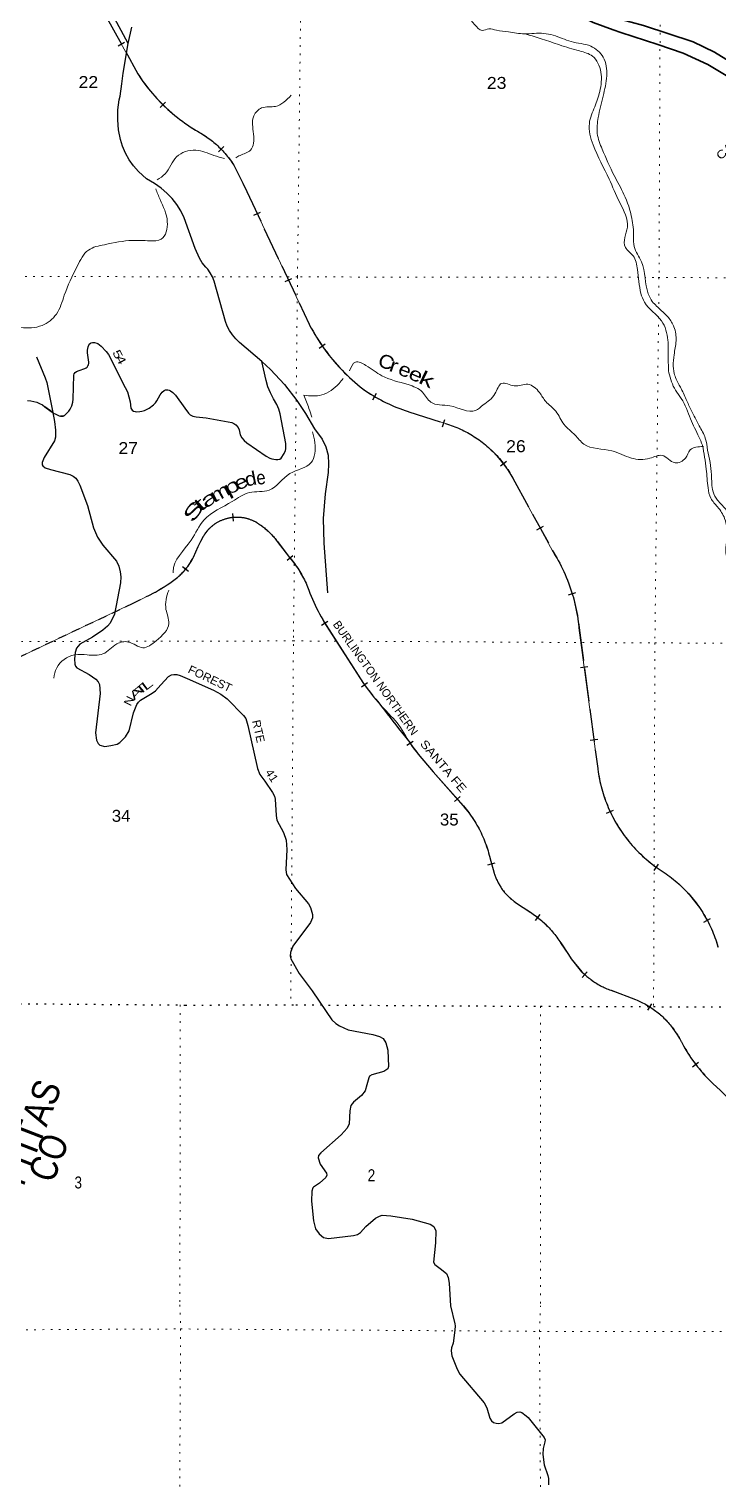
# Model space of a CAD drawing. Header units: feet. Extents: x -252966 to 4, y -183309 to 1368.
# Drawn here: x -82555 to -72478, y -94107 to -72889 of the extents above; entities that cross this region are included whole.
import ezdxf
from ezdxf.enums import TextEntityAlignment as Align

# ---------------------------------------------------------------- set-up
doc = ezdxf.new("R2010")
doc.units = ezdxf.units.FT
doc.header["$LTSCALE"] = 80
for name, pattern in [('DOTTED', [1.5, 0.3, -1.2]), ('LONG_DASHED', [7.5, 6, -1.5]), ('SHORT_DASHED', [2.7, 1.5, -1.2])]:
    doc.linetypes.add(name, pattern=pattern)
doc.layers.add('12', color=7, linetype='Continuous')
for name, color, linetype, lineweight in [('18', 7, 'Continuous', 35), ('29', 7, 'Continuous', 25), ('30', 7, 'Continuous', 35), ('34', 7, 'Continuous', 13), ('39', 7, 'Continuous', 13), ('41', 7, 'Continuous', 13), ('6', 7, 'DOTTED', 25), ('63', 7, 'Continuous', 25), ('7', 7, 'DOTTED', 13)]:
    doc.layers.add(name, color=color, linetype=linetype, lineweight=lineweight)

msp = doc.modelspace()

# ---------------------------------------------------------------- linework, layer by layer
at = {"layer": '18'}
for points in [[(-72255.93, -73637.01), (-72286.07, -73614.29), (-72626.51, -73409.64), (-72986.49, -73241.7), (-73357.68, -73113.57), (-73899.72, -72939.66), (-74011.81, -72902.61), (-74303.99, -72793.09), (-74583.12, -72653.64), (-74846.14, -72485.77), (-75079.17, -72301.04), (-75416.26, -72008.62), (-75436.85, -71987.61)], [(-72145.37, -73480.45), (-72236.07, -73409.81), (-72528.59, -73227.64), (-72838.55, -73077.06), (-73566.25, -72836.97), (-73748.51, -72789.76), (-73970.29, -72728.37), (-74324.55, -72597.34), (-74663.17, -72429.99), (-74982.44, -72228.17), (-75278.87, -71994.08), (-75310.18, -71966.43)]]:
    msp.add_lwpolyline(points, dxfattribs=at)
at = {"layer": '29'}
msp.add_line((-82206.97, -78495.89), (-82321.94, -78412.44), dxfattribs=at)
for points in [[(-81105.48, -73099.98), (-81539.72, -72291.54)], [(-81105.48, -73099.98), (-81051.58, -72863.19)], [(-79151.72, -77752.52), (-79477, -77471.43), (-79530.64, -77419.22), (-79578.53, -77361.69), (-79620.14, -77299.47), (-79655.02, -77233.24), (-79682.79, -77163.73), (-79847.3, -76573.62), (-79872.11, -76512.78), (-79903.15, -76454.87), (-79940.06, -76400.53), (-79967.43, -76368.76), (-80020.45, -76308.71), (-80059.82, -76238.94), (-80124.13, -76098.28), (-80286.77, -75648.7), (-80334.66, -75548.87), (-80392.72, -75454.6), (-80460.31, -75366.92), (-80536.7, -75286.78), (-80621.05, -75215.07), (-80721.72, -75146.97), (-80835.38, -75079.16), (-80954.6, -74973.17), (-81027.15, -74890.3), (-81090.64, -74800.31), (-81144.37, -74704.18), (-81187.76, -74602.95), (-81218.11, -74506.38), (-81245.25, -74361.82), (-81257.13, -74215.22), (-81253.62, -74068.18), (-81234.76, -73922.32), (-81223.14, -73870.73), (-81195.03, -73690.85), (-81177.21, -73532.41), (-81105.48, -73099.98)], [(-82196.26, -78504.18), (-82162.94, -78523.24), (-82113.53, -78543.33), (-82093.49, -78549.82), (-82069.9, -78551.59), (-82055.28, -78548.67), (-82035.31, -78538.81), (-82015.28, -78522.86), (-81971.53, -78475.89), (-81951.51, -78447.94), (-81927.22, -78397.92), (-81913.86, -78343.95), (-81909.54, -78299.84), (-81898.39, -77952.07), (-81894.13, -77929.79), (-81880.32, -77909.64), (-81860.36, -77897.32), (-81821.89, -77883.87), (-81736.71, -77853.87), (-81716.67, -77841.75), (-81705.68, -77831.93), (-81693.51, -77815.99), (-81684.93, -77797.86), (-81680.3, -77778.34), (-81679.83, -77758.29), (-81698.3, -77622.06), (-81699.97, -77586.79), (-81690.86, -77537.36), (-81681.32, -77510.49), (-81673.6, -77498.55), (-81657.8, -77484.29), (-81645.15, -77477.82), (-81624.87, -77473.4), (-81596.04, -77474.64), (-81564.61, -77482.36), (-81549.67, -77488.64), (-81522.17, -77505.7), (-81498.81, -77528.1), (-81427.4, -77602.07), (-81393.15, -77649.7), (-81146.1, -78128.71), (-81115.65, -78196.65), (-81092.47, -78267.4), (-81076.81, -78340.19), (-81063.87, -78432.18), (-81056.47, -78448.55), (-81046.49, -78461.17), (-81027.16, -78475.56), (-81004.34, -78483.27), (-80988.27, -78484.3), (-80935.78, -78482.45), (-80905.58, -78476.49), (-80867.79, -78465.31), (-80796.75, -78431.44), (-80734.31, -78383.53), (-80707.18, -78354.96), (-80683.19, -78323.7), (-80637.31, -78238.94), (-80606.71, -78198.15), (-80579.9, -78177.12), (-80557.25, -78166.06), (-80525.43, -78164.14), (-80505.47, -78170.33), (-80485.43, -78181.41), (-80453.51, -78203.02), (-80413.22, -78242.87), (-80274.47, -78433.69), (-80221.15, -78507.85), (-80198.29, -78529.62), (-80156.8, -78552.24), (-80110.35, -78560.93), (-79965.12, -78576.44), (-79590.55, -78640.99), (-79558.6, -78655.28), (-79530.31, -78675.9), (-79497.41, -78716.67), (-79483.23, -78748.67), (-79464.46, -78821.64), (-79441.36, -78867.44), (-79409.24, -78907.43), (-79369.5, -78939.88), (-79086.62, -79137.34), (-79032.84, -79165.1), (-79004.07, -79174.62), (-78944.34, -79184.41), (-78914.71, -79184.79), (-78887.85, -79177.52), (-78864.55, -79162.3), (-78823.84, -79098.33), (-78805.54, -79051.11), (-78800.19, -79026.32), (-78797.46, -79001.11), (-78799.95, -78950.53), (-78880.19, -78513.87), (-78901.75, -78445.71), (-78930.32, -78380.18), (-78978.48, -78297.45), (-79023.93, -78211.26), (-79060.13, -78120.79), (-79086.67, -78027.03), (-79151.72, -77752.52)], [(-82444.92, -77680.26), (-82316.42, -77989.2), (-82293.19, -78056.53), (-82206.97, -78495.89)], [(-79151.72, -77752.52), (-79023.63, -77869.48), (-78818.66, -78086.3), (-78637.48, -78323.37), (-78512.87, -78513.11), (-78381.46, -78736.15), (-78269.14, -78886.26), (-78211.94, -78998.36), (-78179.3, -79119.9), (-78172.64, -79245.58), (-78181.33, -79372.55), (-78223.05, -79686.99), (-78251.97, -80047.25), (-78243.07, -80408.56), (-78191.14, -81134.11)], [(-82575.95, -78322.09), (-82530.44, -78325.74), (-82485.55, -78334.12), (-82441.79, -78347.15), (-82399.63, -78364.68), (-82359.53, -78386.52), (-82321.94, -78412.44), (-82196.26, -78504.18)], [(-82206.97, -78495.89), (-82181.45, -78625.95), (-82165.13, -78753.81), (-82165.13, -78855.57), (-82181.32, -78909.83), (-82333.71, -79154.83), (-82360.99, -79228.71), (-82362.88, -79262.64), (-82352.82, -79276.92), (-82319.56, -79304.09), (-82242.26, -79330.1), (-81957.29, -79404), (-81908.06, -79426.59), (-81869.45, -79458.63), (-81842.14, -79498.2), (-81809.91, -79558.87), (-81699.51, -79857.94), (-81612.95, -80183.18), (-81553.99, -80319.87), (-81476.85, -80436.09), (-81274.78, -80672.52), (-81239.48, -80742), (-81220.65, -80828.69), (-81213.12, -80900.3), (-81216.35, -80985.97), (-81303.04, -81444.4), (-81369.44, -81574.97), (-81407.1, -81620.2), (-81475.53, -81679.55), (-81625.68, -81782.11)], [(-82035.31, -78538.81), (-82055.28, -78548.67), (-82062.52, -78550.51), (-82069.9, -78551.59), (-82073.53, -78551.73), (-82093.49, -78549.82)], [(-81625.68, -81782.11), (-81810.13, -81884.04), (-81860.12, -81942.23), (-81877.93, -82004.65), (-81891.01, -82096.39), (-81885.46, -82178.03), (-81874.16, -82208.18), (-81853.95, -82230.06), (-81676.95, -82328.74), (-81576.6, -82396.63), (-81544.59, -82434.32), (-81525.63, -82475.58), (-81512.62, -82607.43), (-81582.42, -83181.7), (-81567.19, -83286.13), (-81544.59, -83338.9), (-81516.97, -83363.15), (-81446.65, -83380.36), (-81358.7, -83368), (-81265.86, -83346.44), (-81226.32, -83323.83), (-81190.53, -83289.9), (-81141.56, -83237.14), (-81091.93, -83152.16), (-81025.8, -82889.79), (-80975.83, -82766), (-80954.02, -82734.61), (-80923.03, -82705.12), (-80753.56, -82601.94), (-80705.23, -82565.14), (-80628.3, -82479.08), (-80512.54, -82358.94), (-80470.4, -82332.78), (-80437.23, -82325.79), (-80394.45, -82327.54), (-80343.04, -82340.09), (-80240.44, -82384.31), (-79856.6, -82555.46), (-79749.81, -82615.24), (-79657.33, -82685.96), (-79417.16, -82928.12), (-79384.45, -82973.3), (-79351.96, -83075.59), (-79213.07, -83704.51), (-79180.37, -83788.05), (-79105.53, -83885.46), (-78994.61, -84051.26), (-78964.48, -84107.8), (-78953.3, -84152.25), (-78940, -84390.48), (-78928.98, -84457.94), (-78833.48, -84639.17), (-78793.1, -84748.55), (-78785.54, -84888.72), (-78798.76, -85185.76), (-78786.81, -85252.58), (-78659.07, -85459.57), (-78469.18, -85679.51), (-78438.68, -85735.85), (-78407.03, -85837.81), (-78407.03, -85886.81), (-78437.03, -85955.75), (-78696.82, -86301.49), (-78729.08, -86391.87), (-78736.61, -86444.64), (-78727.48, -86485.63), (-78601.69, -86700.63), (-78415.51, -86955.17), (-78210.46, -87255.87)], [(-78210.46, -87255.87), (-78127.92, -87376.91), (-78068.05, -87432.13), (-78015.31, -87466.06), (-77886.48, -87523.1), (-77525.66, -87594.2), (-77427.72, -87620.59), (-77376.78, -87649.36), (-77333.56, -87714.82), (-77307.4, -87820.78), (-77297.59, -88060.61), (-77309.08, -88095.5), (-77365.14, -88133.07), (-77538.84, -88182.19), (-77572.74, -88201.03), (-77584.78, -88224.62), (-77612.05, -88326.78), (-77640.54, -88415.87), (-77692.98, -88485.3), (-77808.42, -88582.09), (-77847.7, -88630.71), (-77861.54, -88710.42), (-77872.13, -88900.42), (-77902.32, -88962.38), (-77991.1, -89061.21), (-78286.52, -89320.45), (-78320.42, -89361.91), (-78327.08, -89395.51), (-78294.35, -89487.23), (-78203.65, -89618.21), (-78199.89, -89648.36), (-78212.76, -89682.56), (-78308.27, -89767.21), (-78395.75, -89825.5), (-78401.4, -89836.81), (-78419.57, -89881.97), (-78424.47, -90029.95), (-78396.26, -90319.62), (-78363.74, -90432.33), (-78312.73, -90506.94), (-78246.97, -90560.48), (-78176.03, -90573.92), (-77807.79, -90533.27), (-77749.78, -90515.25), (-77708.35, -90488.86), (-77630.52, -90402.04), (-77485.23, -90279.04), (-77429.62, -90247.64), (-77388.19, -90236.33), (-77263.17, -90243.44), (-76948.34, -90293.14), (-76687.4, -90367.22), (-76632.99, -90402.17), (-76606.57, -90462.6), (-76609.25, -90638.54), (-76640.52, -90922.31), (-76616.9, -90954.47), (-76542.34, -91013.9), (-76449.66, -91087.2), (-76422.06, -91144.68), (-76408.53, -91228.84), (-76388.27, -91558.21)], [(-76388.27, -91558.21), (-76326.42, -91822.71), (-76322.66, -91852.75), (-76324.46, -91918.25), (-76353.39, -92108.38), (-76375.2, -92175.69), (-76378.95, -92217), (-76368.26, -92290.56), (-76303.9, -92461.08), (-76288.89, -92494.88), (-76251.24, -92561.36), (-75898.61, -92979.29), (-75858.6, -93049.49), (-75816.06, -93200.84), (-75789.33, -93244), (-75761.65, -93266.56), (-75724.12, -93277.82), (-75682.84, -93281.58), (-75639.12, -93270.61), (-75460.13, -93139.12), (-75412.65, -93116.35), (-75375.12, -93112.6), (-75348.85, -93120.11), (-75283.88, -93169.84), (-75255.04, -93195.21), (-75022.37, -93484.36), (-75007.36, -93521.91), (-75011.01, -93549.37), (-75033.63, -93645.83), (-75037.91, -93733.5), (-75018.57, -93885.78), (-74964.21, -94041.99), (-74957.34, -94084.27), (-74957.77, -94178.39)]]:
    msp.add_lwpolyline(points, dxfattribs=at)
at = {"layer": '34'}
for p, q in [((-79369.82, -75265.97), (-78458.07, -77205.88)), ((-75480.37, -79456.45), (-74867.2, -80571.72)), ((-78923.01, -80384.04), (-78743.49, -80617.79)), ((-89345.22, -85209.79), (-81032.08, -81286.7)), ((-78209.37, -81609.01), (-77661.05, -82461.8)), ((-74511.31, -81646.03), (-74237.06, -83701.87)), ((-74779.13, -86253.5), (-74665.7, -86423.93)), ((-74042.98, -86947.07), (-73682.77, -87082.49))]:
    msp.add_line(p, q, dxfattribs=at)
at = {"layer": '34', "lineweight": 25}
for p, q in [((-79562.27, -80084.75), (-79572.22, -79974.59)), ((-78779.47, -80658.13), (-78694.83, -80586.92)), ((-80222.93, -80822.24), (-80307.53, -80750.99)), ((-78276.72, -81606.77), (-78182.38, -81549.02)), ((-77691.84, -82510.45), (-77602.34, -82445.46)), ((-77028.39, -83362.51), (-76936.26, -83301.3)), ((-76330.68, -84185.88), (-76247.76, -84112.67)), ((-75843.32, -85113.19), (-75736.87, -85083.15)), ((-75148.83, -85924.23), (-75080.15, -85837.53)), ((-74466.04, -86757.83), (-74391.5, -86676.1)), ((-73502.92, -87235.67), (-73443.06, -87142.65)), ((-72849.23, -88063.46), (-72760.71, -87997.13))]:
    msp.add_line(p, q, dxfattribs=at)
at = {"layer": '34'}
for points in [[(-81436.71, -72690.55), (-80964.09, -73544.04), (-80962.97, -73545.85)], [(-77010.6, -78483.47), (-76998.34, -78488), (-76463.54, -78658.96)], [(-76862.42, -83491.2), (-76642.11, -83752.32), (-76203.2, -84249.43)], [(-75817.01, -84999.37), (-75816.39, -85002.01), (-75751.35, -85232.53)], [(-75445.96, -85655.73), (-75382.43, -85700.32), (-75223.02, -85806.06)], [(-74665.7, -86423.93), (-74625.06, -86484.99), (-74471.74, -86675.11)], [(-72555.16, -88308.35), (-72443.4, -88410.26), (-72208.22, -88644.61)]]:
    msp.add_lwpolyline(points, dxfattribs=at)
at = {"layer": '34', "lineweight": 25}
for points in [[(-80813.07, -81176.21), (-80708.54, -81124.06), (-80704.29, -81121.77), (-80661.7, -81096.9), (-80619.7, -81071.39), (-80577.7, -81045.25), (-80536.45, -81018.21), (-80495.81, -80990.53), (-80455.29, -80961.96), (-80415.64, -80932.88), (-80398.74, -80920.3), (-80396.58, -80918.51), (-80383.56, -80907.66), (-80370.76, -80896.58), (-80358.13, -80885.19), (-80345.75, -80873.68), (-80333.46, -80861.9), (-80321.52, -80849.94), (-80309.65, -80837.72), (-80298.13, -80825.32), (-80286.74, -80812.74), (-80275.6, -80800.03), (-80264.63, -80787.01), (-80254.02, -80773.81), (-80243.56, -80760.51), (-80233.28, -80746.92), (-80223.3, -80733.27), (-80213.54, -80719.41), (-80204.07, -80705.28), (-80194.82, -80691.14), (-80185.79, -80676.78), (-80177.05, -80662.16), (-80168.54, -80647.53), (-80160.28, -80632.77), (-80152.35, -80617.79), (-80150.55, -80613.17), (-80115.31, -80534.73), (-80079.42, -80457.18), (-80042.23, -80380.32), (-80003.06, -80303.9), (-80000, -80298.76), (-79994.75, -80290.32), (-79989.44, -80282), (-79983.97, -80273.77), (-79978.3, -80265.62), (-79972.53, -80257.55), (-79966.61, -80249.64), (-79960.55, -80241.84), (-79954.37, -80234.05), (-79948.03, -80226.44), (-79941.59, -80218.98), (-79935.02, -80211.54), (-79928.3, -80204.26), (-79921.47, -80197.15), (-79914.47, -80190.07), (-79907.4, -80183.19), (-79900.23, -80176.38), (-79892.88, -80169.69), (-79885.45, -80163.2), (-79877.89, -80156.8), (-79870.27, -80150.52), (-79862.45, -80144.37), (-79854.61, -80138.37), (-79846.59, -80132.5), (-79838.54, -80126.8), (-79830.36, -80121.19), (-79822.09, -80115.78), (-79813.73, -80110.5), (-79805.29, -80105.34), (-79796.71, -80100.36), (-79788.07, -80095.49), (-79779.35, -80090.8), (-79770.57, -80086.23), (-79761.68, -80081.88), (-79752.73, -80077.66), (-79743.74, -80073.58), (-79734.65, -80069.65), (-79725.49, -80065.9), (-79716.22, -80062.31), (-79706.97, -80058.84), (-79697.6, -80055.59), (-79688.2, -80052.5), (-79678.75, -80049.52), (-79669.29, -80046.75), (-79659.69, -80044.15), (-79650.1, -80041.68), (-79640.47, -80039.45), (-79630.83, -80037.29), (-79621.07, -80035.36)], [(-79621.07, -80035.36), (-79611.36, -80033.6), (-79601.62, -80032), (-79591.78, -80030.54), (-79581.97, -80029.33), (-79572.16, -80028.21), (-79562.3, -80027.32), (-79552.38, -80026.54), (-79542.55, -80025.99), (-79532.64, -80025.62), (-79522.75, -80025.37), (-79512.83, -80025.28), (-79502.95, -80025.45), (-79493.01, -80025.73), (-79483.12, -80026.18), (-79473.24, -80026.83), (-79463.41, -80027.65), (-79453.56, -80028.63), (-79443.72, -80029.74), (-79433.92, -80031.1), (-79424.14, -80032.59), (-79414.36, -80034.27), (-79404.6, -80036.09), (-79394.93, -80038.12), (-79385.28, -80040.27), (-79375.67, -80042.61), (-79366.08, -80045.14), (-79356.58, -80047.81), (-79347.05, -80050.64), (-79337.66, -80053.66), (-79328.23, -80056.84), (-79318.94, -80060.19), (-79309.68, -80063.68), (-79300.5, -80067.31), (-79291.33, -80071.13), (-79282.29, -80075.15), (-79273.32, -80079.26), (-79264.35, -80083.57), (-79255.53, -80087.99), (-79246.75, -80092.58), (-79238.07, -80097.39), (-79229.49, -80102.25), (-79220.97, -80107.29), (-79212.53, -80112.54), (-79204.2, -80117.86), (-79195.98, -80123.33), (-79187.85, -80128.99), (-79187.1, -80129.48), (-79171.92, -80139.84), (-79156.77, -80150.49), (-79141.98, -80161.4), (-79127.22, -80172.61), (-79112.81, -80184.05), (-79098.5, -80195.71), (-79084.46, -80207.56), (-79070.53, -80219.77), (-79056.96, -80232.22), (-79043.55, -80244.8), (-79030.27, -80257.73), (-79017.32, -80270.78), (-79004.55, -80284.09), (-78992.07, -80297.74), (-78979.82, -80311.43), (-78967.75, -80325.39), (-78955.97, -80339.68), (-78944.42, -80354.01), (-78933.13, -80368.54), (-78922.13, -80383.38), (-78742.63, -80617.11), (-78724.58, -80638.57), (-78707.1, -80660.34), (-78689.99, -80682.43), (-78673.02, -80704.84), (-78656.64, -80727.55), (-78640.74, -80750.44), (-78624.97, -80773.68), (-78609.79, -80797.21), (-78595.09, -80820.91), (-78580.65, -80845.06), (-78566.78, -80869.27), (-78553.16, -80893.7), (-78540.02, -80918.54), (-78527.46, -80943.45), (-78515.26, -80968.66), (-78503.42, -80993.96), (-78492.07, -81019.68), (-78481.16, -81045.37), (-78470.74, -81071.46), (-78462.01, -81094.23), (-78445.21, -81139.03), (-78427.49, -81183.17), (-78408.99, -81227.02), (-78389.89, -81270.95), (-78369.87, -81314.24), (-78349.16, -81357), (-78327.85, -81399.82), (-78305.61, -81442), (-78282.69, -81483.65), (-78258.91, -81525.27), (-78234.54, -81566.1), (-78209.66, -81606.74)], [(-78209.7, -81606.67), (-78208.46, -81608.39), (-77660.14, -82461.18), (-77646.17, -82480.41)], [(-76981.2, -83330.15), (-76977.92, -83335.09), (-76959.78, -83361.76), (-76941.1, -83388.21), (-76921.73, -83414.32), (-76902.18, -83440.07), (-76882.23, -83465.46), (-76861.57, -83490.5), (-76641.27, -83751.61), (-76202.36, -84248.72), (-76182.48, -84272.16), (-76162.5, -84296.7), (-76142.83, -84321.5), (-76123.81, -84346.66), (-76105.1, -84372.06), (-76086.88, -84397.79), (-76069.1, -84423.98), (-76051.85, -84450.31), (-76034.87, -84477.08), (-76018.58, -84504.01), (-76002.57, -84531.39), (-75987.25, -84558.94), (-75972.24, -84586.74), (-75957.76, -84614.68), (-75943.72, -84643.1), (-75930.4, -84671.7), (-75917.41, -84700.37), (-75904.86, -84729.53), (-75892.89, -84758.64), (-75881.41, -84788.06), (-75870.58, -84817.81), (-75860.14, -84847.49), (-75850.2, -84877.47), (-75840.9, -84907.8), (-75832.01, -84938.03), (-75823.64, -84968.4), (-75815.94, -84999.12), (-75815.32, -85001.74), (-75750.29, -85232.23), (-75749.27, -85235.61), (-75745.07, -85248.87), (-75740.7, -85262.03), (-75736.12, -85275.15), (-75731.23, -85288.11), (-75726.15, -85301.1), (-75720.88, -85313.93), (-75715.34, -85326.66), (-75709.59, -85339.23), (-75703.62, -85351.78), (-75697.5, -85364.23), (-75691.06, -85376.52), (-75684.47, -85388.72), (-75677.61, -85400.82), (-75670.6, -85412.83), (-75663.33, -85424.63), (-75655.91, -85436.35), (-75648.29, -85447.91), (-75640.4, -85459.37), (-75632.37, -85470.64), (-75624.13, -85481.86), (-75615.7, -85492.84), (-75607.05, -85503.76), (-75598.21, -85514.43), (-75589.22, -85525.02), (-75580.1, -85535.4), (-75570.7, -85545.68), (-75561.12, -85555.71), (-75551.45, -85565.61)], [(-75551.45, -85565.61), (-75541.51, -85575.4), (-75531.5, -85584.94), (-75521.29, -85594.34), (-75510.83, -85603.52), (-75500.35, -85612.53), (-75489.66, -85621.39), (-75478.73, -85630.04), (-75467.76, -85638.51), (-75456.67, -85646.78), (-75445.32, -85654.84), (-75381.8, -85699.42), (-75222.41, -85805.15), (-75200.98, -85819.11), (-75180, -85833.49), (-75159.24, -85848.24), (-75138.52, -85863.31), (-75118.24, -85878.81), (-75098.32, -85894.59), (-75078.44, -85910.69), (-75058.99, -85927.2), (-75039.9, -85944.01), (-75020.94, -85961.26), (-75002.45, -85978.72), (-74984.12, -85996.43), (-74966.11, -86014.64), (-74948.57, -86033.04), (-74931.29, -86051.83), (-74914.28, -86070.77), (-74897.59, -86090.21), (-74881.29, -86109.74), (-74865.32, -86129.76), (-74849.75, -86149.86), (-74834.42, -86170.33), (-74819.57, -86191.02), (-74805.08, -86212), (-74790.88, -86233.13), (-74778.2, -86252.9), (-74664.78, -86423.33), (-74624.17, -86484.34), (-74470.92, -86674.38), (-74456.5, -86688.63), (-74441.8, -86702.51), (-74426.84, -86716.15), (-74411.64, -86729.71), (-74396.2, -86742.84), (-74380.59, -86755.66), (-74364.74, -86768.39), (-74348.63, -86780.72), (-74332.37, -86792.7), (-74315.77, -86804.53), (-74299.1, -86815.95), (-74282.25, -86827.2), (-74265.09, -86838.13), (-74247.84, -86848.64), (-74230.33, -86858.91), (-74212.76, -86868.93), (-74194.85, -86878.62), (-74176.95, -86887.98), (-74158.7, -86897.03), (-74140.47, -86905.73), (-74121.99, -86914.19), (-74103.42, -86922.24), (-74084.68, -86929.96), (-74065.87, -86937.44), (-74046.82, -86944.5), (-74042.59, -86946.04), (-73682.36, -87081.47), (-73661.4, -87090.15), (-73640.77, -87099.25), (-73620.29, -87108.72), (-73599.78, -87118.47), (-73579.58, -87128.65), (-73559.67, -87139.14), (-73539.71, -87149.92), (-73520.08, -87161.14), (-73500.71, -87172.66), (-73481.38, -87184.6), (-73462.42, -87196.79), (-73443.57, -87209.23), (-73424.91, -87222.16), (-73406.63, -87235.33), (-73388.51, -87248.87), (-73370.61, -87262.6), (-73352.89, -87276.8), (-73335.52, -87291.15), (-73318.34, -87305.99), (-73301.5, -87320.96), (-73284.8, -87336.29), (-73268.49, -87351.9), (-73252.45, -87367.8), (-73236.62, -87383.89), (-73221.12, -87400.43), (-73205.83, -87417.14), (-73190.92, -87434.12), (-73176.23, -87451.3), (-73161.98, -87468.86), (-73147.95, -87486.6), (-73134.26, -87504.49), (-73120.82, -87522.69), (-73107.78, -87541.16)], [(-73107.78, -87541.16), (-73095, -87559.92), (-73082.52, -87578.72), (-73070.46, -87597.9), (-73058.75, -87617.22), (-73047.25, -87636.73), (-73036.21, -87656.34), (-73025.49, -87676.37), (-73015.05, -87696.43), (-73012.33, -87701.91), (-73001.97, -87721.5), (-72982.11, -87757.38), (-72961.58, -87793.24), (-72940.41, -87828.41), (-72918.73, -87863.41), (-72896.58, -87897.89), (-72873.59, -87932.18), (-72849.95, -87965.81), (-72825.98, -87999.08), (-72801.18, -88032.17), (-72776.07, -88064.58), (-72750.31, -88096.65), (-72723.72, -88128.19), (-72696.97, -88159.23), (-72669.56, -88189.92), (-72641.34, -88220.1), (-72612.96, -88249.77), (-72584.08, -88278.92), (-72554.4, -88307.55), (-72442.64, -88409.47)]]:
    msp.add_lwpolyline(points, dxfattribs=at)
at = {"layer": '34', "linetype": 'SHORT_DASHED', "lineweight": 25}
msp.add_lwpolyline([(-89601.43, -85357.1), (-89579.51, -85341.64), (-89557.11, -85326.46), (-89534.66, -85311.77), (-89511.87, -85297.44), (-89488.69, -85283.61), (-89465.52, -85270.11), (-89442.02, -85256.98), (-89418.12, -85244.34), (-89394.23, -85232.04), (-89370.15, -85220.17), (-89345.68, -85208.8), (-81032.56, -81285.72), (-80813.07, -81176.21)], dxfattribs=at)
at = {"layer": '34'}
for centre, radius, start, end in [((-78754.61, -72124.47), 2626.24, 212.76666, 239.63459), ((-80789.66, -75670.66), 1462.68, 32.65431, 61.07473), ((-94554.08, -82465.3), 16804.53, 25.36711, 26.82702), ((-75867.58, -75857.65), 2920.34, 207.49486, 231.79148), ((-76243.81, -76117.59), 2487.03, 234.89957, 252.04222), ((-76932.9, -80242.38), 1651.52, 28.41697, 73.48914), ((-79514.76, -80592.54), 566.13, 54.80613, 149.40907), ((-79774.67, -81007.88), 1055.7, 36.22306, 56.27079), ((-75650.62, -82566.42), 4904.28, 152.53367, 156.59423), ((-81013.7, -80167.82), 972.89, 309.25588, 332.42146), ((-79964.17, -81656.63), 1602.89, 20.52541, 40.39886), ((-77079.15, -81900.58), 2580.43, 5.66132, 30.99598), ((-82103.4, -78665.83), 2827.48, 299.57081, 307.0942), ((-61704.31, -119620.34), 42930.54, 116.27387, 116.75718), ((-75897.88, -80149.36), 2733.78, 200.22877, 212.2714), ((-74443.3, -80153), 3960.36, 215.66021, 223.99681), ((-78116.92, -83785.87), 1207.39, 30.13409, 46.92359), ((-75436.93, -82302.1), 1856.33, 208.21449, 219.83374), ((-72166.49, -83451.72), 2085.63, 186.8886, 237.24216), ((-77573.49, -85429.48), 1808.38, 13.7594, 40.73402), ((-74988.58, -85003.88), 796.3, 196.68626, 234.94376), ((-74357.55, -86844.7), 1953.32, 15.78503, 57.04566), ((-76013.65, -87034.32), 1460.73, 32.31298, 57.23062), ((-73649.53, -85852.81), 1162.84, 225.00301, 250.22355), ((-74171.07, -88281.25), 1294.39, 26.56346, 67.83716), ((-70927.74, -86601.69), 2358.22, 207.82418, 226.36152)]:
    msp.add_arc(centre, radius, start, end, dxfattribs=at)
at = {"layer": '34', "lineweight": 25}
msp.add_arc((59973.68, 24863.96), 174534.08, 217.95325, 218.30836, dxfattribs=at)
at = {"layer": '39'}
msp.add_line((-73135.79, -77817.18), (-73120.35, -77925.38), dxfattribs=at)
for points in [[(-78081.95, -70066.31), (-77907.34, -70375.34), (-77770.71, -70657.1), (-77746.58, -70826.19), (-77728.49, -70973.15), (-77591.89, -71055.6), (-77288.57, -71089.64), (-77119.84, -71141.87), (-76999.3, -71276.68), (-76754.19, -71677.16), (-76537.21, -72023.29), (-76314.21, -72337.21), (-76131.37, -72707.53), (-76036.95, -72824.24), (-75926.46, -72908.72), (-75830.05, -72884.5), (-75717.56, -72906.58), (-75542.81, -72928.61), (-75309.8, -72960.68), (-75165.18, -72952.53), (-74887.98, -72978.53), (-74624.83, -73072.98), (-74339.59, -73139.24), (-74156.79, -73300.18), (-74104.52, -73571.93), (-74158.72, -73869.92), (-74228.98, -74182.01), (-74243.01, -74415.56), (-74170.67, -74647.03), (-73995.86, -75031.44), (-73853.21, -75307.16), (-73736.66, -75659.4), (-73712.52, -75915.06), (-73704.47, -76070.08), (-73597.98, -76291.46), (-73497.49, -76760.48), (-73440.57, -76874.9)], [(-75285.49, -72965.25), (-75048.66, -73035), (-74795.56, -73121.41), (-74502.29, -73209.81), (-74313.46, -73286.19), (-74190.9, -73517.63), (-74206.93, -73801.5), (-74281.23, -74025.02), (-74359.53, -74268.66), (-74305.26, -74580.68), (-74070.18, -75083.83), (-73915.46, -75423.97), (-73802.93, -75788.29), (-73841.08, -75937.29), (-73831.01, -76082.23), (-73718.51, -76204.97), (-73656.22, -76406.25), (-73603.95, -76754.5), (-73553.71, -76883.32), (-73302.59, -77156.96), (-73210.16, -77438.75), (-73206.11, -77686.37), (-73199.02, -77914.12)], [(-78720.38, -73856.69), (-78947.34, -74019.9), (-79152.22, -74042.18), (-79266.69, -74157), (-79270.68, -74424.76), (-79316.84, -74660.34), (-79467.48, -74736.93), (-79531.7, -74772.52)], [(-79693.71, -74784.15), (-79851.14, -74737.17), (-80116.29, -74660.84), (-80395.48, -74757.65), (-80564.17, -75005.38), (-80680.36, -75096.06)], [(-80700.56, -75224.06), (-80638.44, -75379.88), (-80531.94, -75707.97), (-80620.29, -75959.68), (-80789.01, -75985.95), (-81042.1, -75980.07), (-81451.86, -76042.74), (-81684.85, -76121.4), (-81849.53, -76357.05), (-82038.29, -76781.96), (-82154.76, -77057.84), (-82363.63, -77223.06), (-82676.98, -77255.47), (-83094.79, -77205.4), (-83424.2, -77263.99), (-83940.42, -77322.7), (-84243.72, -77336.98), (-84434.55, -77264.63), (-84782.02, -77498.38), (-85049.16, -77583.1), (-85376.56, -77692.02), (-85804.39, -77790.94), (-86133.8, -77855.57), (-86593.75, -78055.16), (-86961.35, -77956.75), (-87242.57, -77874.38), (-87475.58, -77886.61), (-87718.61, -78013.59), (-88015.88, -78054.05), (-88510.01, -78052.34), (-88931.84, -77984.16), (-89138.74, -77954.09)], [(-73440.57, -76874.9), (-73308.64, -77003.96), (-73202.17, -77108.58), (-73121.8, -77245.42), (-73091.65, -77448.74), (-73119.74, -77652.09), (-73135.79, -77817.18)], [(-72689.71, -78994.63), (-72884.54, -79043.07), (-72954.83, -79163.91), (-73105.47, -79232.45), (-73296.31, -79123.86), (-73473.06, -79166.25), (-73744.23, -79162.39), (-74029.47, -79057.88), (-74441.26, -78957.48), (-74567.83, -78826.7), (-74728.54, -78671.79), (-74851.09, -78476.58), (-74997.74, -78335.75), (-75088.15, -78204.95), (-75260.91, -78084.27), (-75457.76, -78106.54), (-75640.55, -78070.41), (-75740.96, -78223.48), (-75911.67, -78386.66), (-76024.15, -78465.24), (-76397.77, -78399.04), (-76676.98, -78344.86), (-76799.53, -78199.99), (-77010.45, -78089.39), (-77394.12, -77958.78), (-77627.14, -77807.93), (-77779.81, -77759.71), (-77868.17, -77885.75)], [(-77959.88, -77997.76), (-78020.81, -78071.91), (-78273.87, -78239.17), (-78535, -78245.37)], [(-73199.02, -77914.12), (-73099.26, -78170.32), (-73015.2, -78292.23), (-72878.58, -78590.09), (-72758.02, -78853.75), (-72703.77, -78972.49)], [(-73120.35, -77925.38), (-73089.32, -78006.76), (-73028.1, -78124.66), (-72941.95, -78306.04), (-72871.66, -78460.22), (-72751.49, -78691.48), (-72663.07, -78872.86), (-72629.06, -79047.45)], [(-78535, -78245.37), (-78459.71, -78437.68), (-78417.6, -78566.64)], [(-78407.07, -78777.19), (-78374.21, -78939.83), (-78428.41, -79229.76), (-78737.72, -79389), (-79043, -79632.79), (-79330.24, -79667.2), (-79581.3, -79796.2), (-79995.36, -80068.08), (-80183.82, -80364.31), (-80448.03, -80826.04), (-80448.03, -80841.83)], [(-72703.77, -78972.49), (-72649.49, -79324.77), (-72623.34, -79598.55), (-72583.15, -79751.53), (-72484.71, -79876.29), (-72380.24, -80047.35), (-72348.06, -80315.08), (-72346.01, -80613.04), (-72183.29, -80798.15), (-71775.5, -81021.36), (-71689.13, -81023.32), (-71521.48, -81071.02), (-71371.84, -81338.56), (-71325.49, -81584.77), (-71258.47, -81796.55), (-71198.9, -81920.9), (-71018.11, -81959.04), (-70897.58, -82077.74), (-70841.3, -82327.34), (-70768.96, -82578.95), (-70722.73, -82788.29)], [(-72629.06, -79047.45), (-72572.38, -79405.68), (-72549.71, -79655.08), (-72486.22, -79777.52), (-72366.19, -79906.41), (-72277.79, -80071.44), (-72291.82, -80278.81), (-72313.88, -80548.59), (-72217.54, -80767.2)], [(-80510.13, -81094.94), (-80511.14, -81097.32), (-80551.27, -81375.17), (-80509.07, -81580.49), (-80693.83, -81834.27), (-80888.65, -81937.07), (-81101.58, -81852.65), (-81270.31, -81880.94), (-81475.17, -82028.03), (-81702.15, -82040.25), (-81888.95, -82040.37), (-82150.05, -82231.79), (-82192.21, -82380.8)]]:
    msp.add_spline(points, degree=3, dxfattribs=at)
at = {"layer": '6'}
msp.add_lwpolyline([(-84248.45, -87129.24), (-80269.31, -87161.73), (-78652.35, -87158.7), (-75072.9, -87179.83), (-73419.77, -87184.83), (-69531.01, -87202.52)], dxfattribs=at)
at = {"layer": '63'}
for p, q in [((-81252.83, -73133.04), (-81156.07, -73079.46)), ((-80634.56, -74037.72), (-80556.4, -73959.45)), ((-79783.1, -74684.46), (-79704.67, -74606.46)), ((-79268.76, -75612.9), (-79168.66, -75565.85)), ((-78810.33, -76582.17), (-78710.22, -76535.12)), ((-78312.41, -77555.32), (-78221.14, -77492.83)), ((-77528.39, -78309.46), (-77472.27, -78214.14)), ((-76506.87, -78704.02), (-76473.19, -78598.66)), ((-75660.97, -79275.01), (-75572.64, -79208.42)), ((-75129.05, -80211.91), (-75032.13, -80158.62)), ((-74662.63, -81162.12), (-74556.8, -81129.96)), ((-74490.82, -82223.94), (-74381.18, -82209.32)), ((-74346.46, -83286.39), (-74236.82, -83271.77)), ((-74107.61, -84356.75), (-74007.08, -84310.62)), ((-73409.68, -85192.38), (-73345.62, -85102.21)), ((-72684.99, -85949.3), (-72587.58, -85896.9))]:
    msp.add_line(p, q, dxfattribs=at)
at = {"layer": '63', "linetype": 'LONG_DASHED'}
for points in [[(-81435.74, -72690.03), (-80963.14, -73543.49), (-80962.04, -73545.26), (-80940.34, -73578.5), (-80914.5, -73616.46), (-80888.18, -73654.09), (-80861.09, -73690.96), (-80833.51, -73727.5), (-80805.32, -73763.5), (-80776.27, -73799.07), (-80746.82, -73833.98), (-80716.65, -73868.69), (-80685.95, -73902.5), (-80654.53, -73936.12), (-80622.58, -73968.83), (-80590.14, -74001.22), (-80557.31, -74032.94), (-80523.62, -74064.23), (-80489.4, -74094.63), (-80454.91, -74124.57), (-80419.58, -74154.1), (-80384.07, -74182.81), (-80347.94, -74210.98), (-80311.04, -74238.37), (-80274.12, -74265.18), (-80236.57, -74291.45), (-80198.25, -74316.93), (-80159.9, -74341.84), (-80121.15, -74366.06), (-80081.65, -74389.5), (-80061.87, -74400.68), (-80039.66, -74413.57), (-80017.95, -74426.8), (-79996.37, -74440.55), (-79975.02, -74454.53), (-79953.83, -74468.89), (-79933.09, -74483.72), (-79912.4, -74498.88), (-79892.05, -74514.34), (-79872.02, -74530.21), (-79852.36, -74546.37), (-79832.87, -74562.91), (-79813.6, -74579.69), (-79794.79, -74596.95), (-79776.19, -74614.44), (-79757.91, -74632.36), (-79739.85, -74650.52), (-79722.28, -74669.02), (-79704.95, -74687.76), (-79687.98, -74706.78), (-79671.31, -74726.24), (-79655.06, -74745.84), (-79638.98, -74765.81), (-79623.46, -74785.99), (-79608.11, -74806.56), (-79593.3, -74827.31), (-79578.72, -74848.31), (-79564.55, -74869.45), (-79557.21, -74880.91), (-79425.96, -75144.17), (-79368.82, -75265.51), (-78457.08, -77205.4), (-78450.09, -77218.95), (-78425.85, -77263.67), (-78401.02, -77308.11), (-78375.41, -77352.04), (-78348.81, -77395.64), (-78321.66, -77438.57), (-78293.69, -77481.38), (-78265, -77523.29), (-78235.5, -77565.1)], [(-78235.51, -77565.08), (-78205.26, -77605.98), (-78174.44, -77646.58), (-78143.09, -77686.51), (-78110.72, -77726.1), (-78077.63, -77764.77), (-78044.18, -77802.99), (-78009.74, -77840.88), (-77974.98, -77877.89), (-77939.46, -77914.41), (-77902.97, -77950.19), (-77866.35, -77985.32), (-77828.97, -78019.95), (-77790.63, -78053.85), (-77752.16, -78087.1), (-77713.16, -78119.66), (-77673.22, -78151.47), (-77668.24, -78154.97), (-77632.34, -78179.67), (-77596.14, -78203.43), (-77559.54, -78226.79), (-77522.72, -78249.44), (-77485.2, -78271.53), (-77447.36, -78292.67), (-77409.38, -78313.35), (-77370.69, -78333.46), (-77332, -78352.8), (-77292.86, -78371.5), (-77253.17, -78389.33), (-77213.55, -78406.61), (-77173.48, -78423.25), (-77132.86, -78439.03), (-77092.33, -78454.26), (-77051.57, -78468.77), (-77010.23, -78482.44), (-76997.98, -78486.96), (-76463.21, -78657.92), (-76461.22, -78658.52), (-76433.74, -78666.95), (-76406.17, -78675.89), (-76379.02, -78685.44), (-76351.94, -78695.21), (-76325.05, -78705.65), (-76298.15, -78716.47), (-76271.76, -78727.75), (-76245.42, -78739.61), (-76219.3, -78751.78), (-76193.3, -78764.4), (-76167.73, -78777.62), (-76142.15, -78791.21), (-76116.93, -78805.19), (-76091.98, -78819.69), (-76067.4, -78834.57), (-76042.94, -78849.9), (-76018.7, -78865.53), (-75994.88, -78881.77), (-75971.27, -78898.31), (-75947.95, -78915.37), (-75924.83, -78932.74), (-75902.22, -78950.58), (-75879.83, -78968.71), (-75857.78, -78987.22), (-75836.01, -79006.26), (-75814.68, -79025.53), (-75793.49, -79045.26), (-75772.87, -79065.3), (-75752.4, -79085.79), (-75732.5, -79106.59), (-75712.81, -79127.69), (-75693.56, -79149.03), (-75674.59, -79170.89), (-75656.19, -79193.08), (-75638.1, -79215.41), (-75620.28, -79238.28), (-75602.97, -79261.23), (-75586.02, -79284.57), (-75569.58, -79308.36), (-75553.5, -79332.18), (-75537.78, -79356.37), (-75522.57, -79381.01), (-75507.72, -79405.68), (-75493.31, -79430.57), (-75479.4, -79455.93), (-74866.24, -80571.18), (-74858.54, -80584.16), (-74835.74, -80623.14), (-74813.94, -80662.49), (-74792.62, -80702.14), (-74772.06, -80742.13), (-74752.21, -80782.71), (-74733.14, -80823.35), (-74714.52, -80864.57), (-74696.94, -80905.9), (-74679.81, -80947.78), (-74663.72, -80989.77), (-74648.11, -81032.06), (-74633.27, -81074.43), (-74619.16, -81117.39), (-74606.07, -81160.46), (-74593.5, -81203.57), (-74581.64, -81247.28)], [(-74581.64, -81247.28), (-74570.58, -81290.8), (-74560.26, -81334.66), (-74550.95, -81378.87), (-74542.17, -81422.88), (-74534.15, -81467.23), (-74527.13, -81511.93), (-74520.64, -81556.42), (-74514.92, -81601), (-74510.21, -81645.9), (-74235.96, -83701.73), (-74234.31, -83714.57), (-74229.51, -83750.64), (-74223.84, -83786.52), (-74217.87, -83822.33), (-74210.99, -83858.24), (-74203.59, -83893.73), (-74195.61, -83929.1), (-74187, -83964.64), (-74177.58, -83999.71), (-74167.88, -84034.7), (-74157.3, -84069.51), (-74146.27, -84104.37), (-74134.62, -84138.64), (-74122.2, -84172.9), (-74109.39, -84206.93), (-74096, -84240.82), (-74081.81, -84274.24), (-74067.16, -84307.72), (-74051.99, -84340.78), (-74036.14, -84373.53), (-74019.77, -84405.88), (-74002.81, -84438.1), (-73985.47, -84470.08), (-73967.33, -84501.59), (-73948.77, -84532.85), (-73929.53, -84563.83), (-73909.89, -84594.55), (-73889.64, -84624.7), (-73868.97, -84654.6), (-73847.79, -84684.09), (-73825.92, -84713.29), (-73803.71, -84741.95), (-73780.92, -84770.49), (-73757.7, -84798.33), (-73733.88, -84826.05), (-73709.62, -84853.05), (-73684.95, -84879.83), (-73659.96, -84906.08), (-73634.26, -84932.03), (-73608.13, -84957.28), (-73581.76, -84982.18), (-73554.7, -85006.78), (-73527.48, -85030.73), (-73499.74, -85054.28), (-73471.39, -85077.23), (-73442.98, -85099.73), (-73414.06, -85121.8), (-73384.5, -85143.29), (-73354.91, -85164.32), (-73324.96, -85184.83), (-73294.39, -85204.74), (-73265.8, -85223.51), (-73237.8, -85242.83), (-73210.12, -85262.64), (-73182.48, -85282.89), (-73155.43, -85303.68), (-73128.86, -85324.86), (-73102.35, -85346.47), (-73076.42, -85368.65), (-73050.98, -85391.19), (-73025.69, -85414.34), (-73001.05, -85437.76), (-72976.63, -85461.52), (-72952.62, -85485.93), (-72929.26, -85510.63), (-72906.23, -85535.81), (-72883.57, -85561.21), (-72861.33, -85587.28), (-72839.64, -85613.45), (-72818.37, -85640.28), (-72797.64, -85667.23), (-72777.23, -85694.67), (-72757.46, -85722.38), (-72738.18, -85750.49), (-72719.28, -85778.82), (-72700.96, -85807.69), (-72683.03, -85836.79), (-72665.73, -85866.16), (-72648.82, -85895.76), (-72632.66, -85925.81), (-72616.88, -85956.07), (-72601.64, -85986.45), (-72586.87, -86017.21), (-72572.76, -86048.26), (-72559.13, -86079.68), (-72545.94, -86111.07), (-72533.49, -86142.89), (-72521.58, -86174.83), (-72510.06, -86206.99), (-72499.24, -86239.17)], [(-72499.24, -86239.17), (-72489, -86271.88), (-72479.21, -86304.55), (-72476.82, -86313.07)]]:
    msp.add_lwpolyline(points, dxfattribs=at)
at = {"layer": '7'}
for p, q in [((-80343.61, -87158.99), (-80347.49, -91544.52)), ((-75072.9, -87179.83), (-75071.63, -91562.62))]:
    msp.add_line(p, q, dxfattribs=at)
for points in [[(-78584.41, -69363.62), (-78566.06, -71207.21), (-78627.63, -76514.07), (-78686.45, -81762.74), (-78726.65, -87155.96)], [(-73316.04, -70615.76), (-73317.45, -71145.52), (-73340.84, -76522.82), (-73345.8, -76967.7)], [(-73638.24, -76519.83), (-78627.63, -76514.07), (-84187.59, -76505.49)], [(-68050.04, -76557.74), (-73415.14, -76520.08), (-73547.49, -76519.93)], [(-73347.22, -77094.91), (-73400.39, -81865.92), (-73419.77, -87184.83)], [(-84227.05, -81848.58), (-78689.19, -81837.04), (-78007.14, -81840.76)], [(-77700.71, -81842.44), (-73400.39, -81865.92), (-71226.21, -81876.07)], [(-80347.49, -91544.52), (-80337.75, -91897.99), (-80366.82, -97193.04), (-80369.15, -98565.1)], [(-75203.33, -137381.29), (-75202.39, -136590.03), (-75185.38, -131290.97), (-75162.35, -125987.87), (-75120.29, -118401.38), (-75115.31, -113122.45), (-75112.35, -107835.47), (-75093.38, -102506.23), (-75056.28, -97207.14), (-75089.47, -91934.29), (-75071.63, -91562.62)], [(-84637.57, -91920.97), (-80337.75, -91897.99), (-75089.47, -91934.29), (-69546.65, -91936.64)]]:
    msp.add_lwpolyline(points, dxfattribs=at)

# ---------------------------------------------------------------- texts
at = {"layer": '12'}
for s, width, p in [('KITTITAS', 0.9, (-82830.64, -90329.34)), ('CO', 0.85, (-82204.96, -89780.1))]:
    msp.add_text(s, height=400, rotation=68.874, dxfattribs=dict(at, width=width)).set_placement(p)
at = {"layer": '30'}
for s, rotation, width, p in [('CABIN CR', 42.135, 1.2, (-72438.64, -74810.7)), ('FOREST', 334.684, 1.05, (-80241.31, -82296.09)), ('RTE', 282.453, 1.05, (-79292.89, -83006.68)), ('41', 303.782, 1.05, (-79104.92, -83761.65))]:
    msp.add_text(s, height=120, rotation=rotation, dxfattribs=dict(at, width=width)).set_placement(p)
for s, rotation, width, p in [('5', 297.22, 1.45, (-81309.58, -77673.17)), ('4', 297.22, 1.45, (-81260.3, -77753.26)), ('T', 40.335, 1.85, (-80874.93, -82584.87)), ('L', 37.287, 1.75, (-80788.61, -82525.16)), ('N', 63.018, 1.15, (-81039.79, -82740.52)), ('A', 47.335, 1.8, (-80950.29, -82641.55))]:
    msp.add_text(s, height=120, rotation=rotation, dxfattribs=dict(at, width=width)).set_placement(p, align=Align.CENTER)
at = {"layer": '34'}
msp.add_text('BURLINGTON NORTHERN', height=120, rotation=305.44, dxfattribs=at).set_placement((-78116.07, -81595.13))
at = {"layer": '34', "width": 1.2}
msp.add_text('SANTA FE', height=120, rotation=310.155, dxfattribs=at).set_placement((-76843.22, -83345.49))
at = {"layer": '41'}
for s, rotation, width, p in [('C', 337.386, 1.15, (-77470.91, -77804.3)), ('r', 341.104, 1.3, (-77302.94, -77883.78)), ('e', 339.574, 1.2, (-77172.72, -77934.51)), ('e', 336.603, 1.3, (-77022.17, -77993.18)), ('k', 334.236, 1.55, (-76872.6, -78056.51)), ('d', 11.035, 1.15, (-79378.89, -79579.17)), ('p', 28.663, 1.55, (-79647.08, -79717.98)), ('e', 24.04, 1.3, (-79504.48, -79643.69)), ('e', 7.381, 0.9, (-79217.16, -79555.25)), ('t', 43.222, 1.95, (-80044.05, -79964.11)), ('a', 32.364, 1.65, (-79974.03, -79905.84)), ('m', 28.368, 1.25, (-79840.25, -79819.45)), ('S', 53.254, 1.7, (-80162.61, -80121.61))]:
    msp.add_text(s, height=200, rotation=rotation, dxfattribs=dict(at, width=width)).set_placement(p)
at = {"layer": '7'}
for s, width, p in [('22', 1.1, (-81829.84, -73751.46)), ('23', 1.1, (-75858.06, -73764.29)), ('27', 1.1, (-81246.57, -79104.71)), ('26', 1.1, (-75576.26, -79076.78)), ('34', 1.05, (-81344.28, -84482.05)), ('35', 1.05, (-76544.97, -84536.19)), ('3', 0.85, (-81889.91, -89843.94)), ('2', 0.85, (-77601.46, -89738.2))]:
    msp.add_text(s, height=175, rotation=0.036, dxfattribs=dict(at, width=width)).set_placement(p)

doc.saveas('drawing.dxf')
